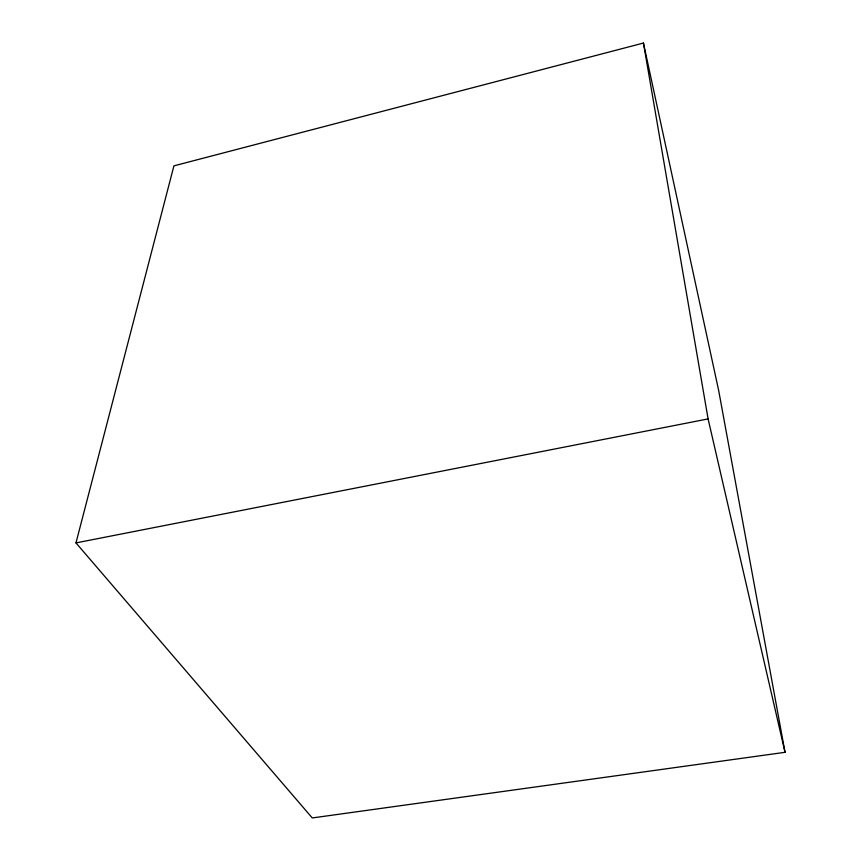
<?xml version="1.0" encoding="UTF-8"?>
<svg xmlns="http://www.w3.org/2000/svg" width="861" height="861" viewBox="0 0 861 861"><rect width="100%" height="100%" fill="white"/><g stroke="black" fill="none" stroke-linecap="round" stroke-linejoin="round"><path stroke-width="1.29" d="M75.972 542.904L173.922 165.861L643.436 43.05L718.709 390.69L785.028 752.31L312.274 817.95L75.972 542.904L708.097 418.909L785.028 752.31M643.436 43.05L708.097 418.909"/></g></svg>
